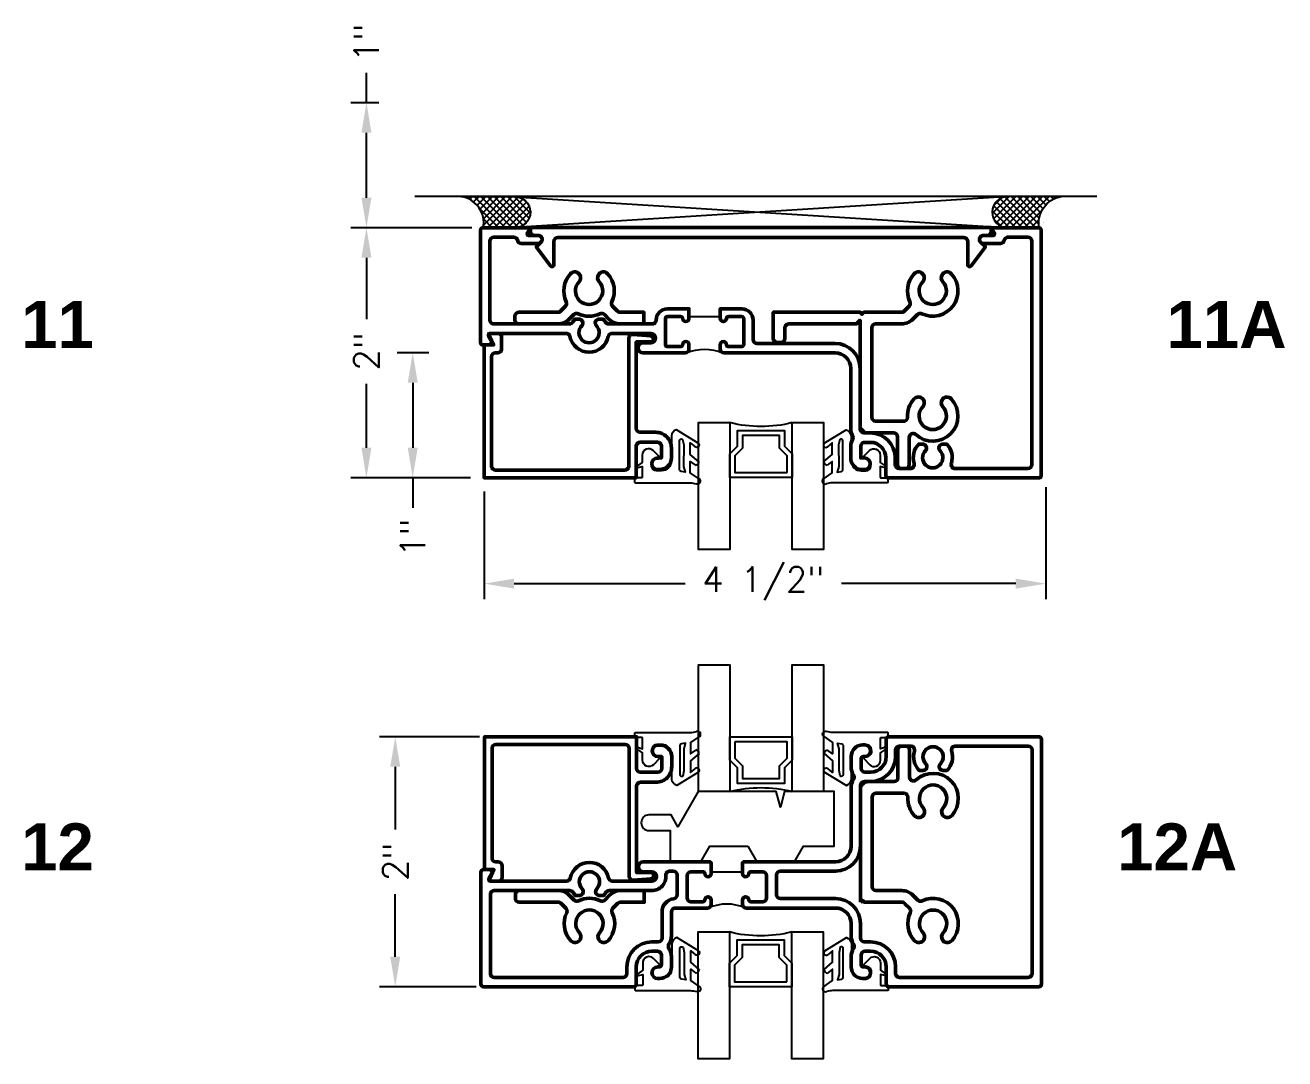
# Model space of a CAD drawing. Extents: x 0 to 152, y -15 to 75.
# Drawn here: x 21.304 to 23.824, y 4.626 to 6.692 of the extents above; entities that cross this region are included whole.
import ezdxf

# ---------------------------------------------------------------- set-up
doc = ezdxf.new("R2010")
doc.units = 0
doc.header["$MEASUREMENT"] = 0
doc.header["$PDMODE"] = 3
doc.layers.get('DEFPOINTS').update_dxf_attribs({"linetype": 'CONTINUOUS'})
for name, color, linetype in [('R-ANNO-DIMS', 3, 'CONTINUOUS'), ('R-ANNO-TEXT', 6, 'CONTINUOUS'), ('R-Det1', 4, 'CONTINUOUS'), ('R-Det2', 2, 'CONTINUOUS'), ('R-DET3', 5, 'CONTINUOUS'), ('R-OTLN', 1, 'CONTINUOUS'), ('R-PAT1', 5, 'CONTINUOUS')]:
    doc.layers.add(name, color=color, linetype=linetype)
doc.styles.get("Standard").update_dxf_attribs({"font": 'simplex'})
doc.styles.add('style1', font='arialbd.ttf')
doc.dimstyles.new('1-4size', dxfattribs={"dimtxt": 0.05, "dimasz": 0.06, "dimexe": 0.03125, "dimexo": 0.03125, "dimgap": 0.03125, "dimtad": 0, "dimdec": 5, "dimlfac": 4, "dimzin": 4, "dimdsep": 46, "dimlunit": 5, "dimtxsty": 'Standard', "dimcen": 0, "dimclrd": 256, "dimclre": 256, "dimclrt": 256, "dimadec": 0, "dimazin": 1, "dimtfac": 1, "dimtdec": 5, "dimtofl": 0, "dimtmove": 0, "dimatfit": 3, "dimfxl": 1, "dimfrac": 2, "dimtolj": 1, "dimtzin": 4, "dimarcsym": 0})
pattern_1 = [(45, (21.816033, 4.349726), (-0.006629126, 0.006629126), []), (135, (21.816033, 4.349726), (-0.006629126, -0.006629126), [])]

# ---------------------------------------------------------------- blocks, each defined once
blk = doc.blocks.new('*D101')
at = {"layer": 'DEFPOINTS', "color": 0}
for p in [(22.2444, 5.2697), (22.0442, 4.7699), (22.2373, 4.7699)]:
    blk.add_point(p, dxfattribs=at)
at = {"layer": 'R-ANNO-DIMS', "lineweight": -2}
for p, q in [((22.2131, 5.2697), (22.0129, 5.2697)), ((22.0442, 5.2097), (22.0442, 5.0844)), ((22.0442, 4.8299), (22.0442, 4.9552)), ((22.206, 4.7699), (22.0129, 4.7699))]:
    blk.add_line(p, q, dxfattribs=at)
at = {"layer": 'R-ANNO-DIMS'}
for points in [[(22.0342, 5.2097), (22.0542, 5.2097), (22.0442, 5.2697)], [(22.0342, 4.8299), (22.0542, 4.8299), (22.0442, 4.7699)]]:
    blk.add_solid(points, dxfattribs=at)
at = {"layer": 'R-ANNO-DIMS', "insert": (22.0442, 5.0198), "char_height": 0.05, "attachment_point": 5, "rotation": 90}
blk.add_mtext('\\A1;2"', dxfattribs=at)
blk = doc.blocks.new('*D96')
at = {"layer": 'DEFPOINTS', "color": 0}
for p in [(23.3455, 5.8004), (22.2221, 5.7913), (23.3455, 5.5759)]:
    blk.add_point(p, dxfattribs=at)
at = {"layer": 'R-ANNO-DIMS', "lineweight": -2}
for p, q in [((22.2221, 5.7601), (22.2221, 5.5446)), ((23.3455, 5.7691), (23.3455, 5.5446)), ((22.2821, 5.5759), (22.6244, 5.5759)), ((23.2855, 5.5759), (22.9369, 5.5759))]:
    blk.add_line(p, q, dxfattribs=at)
at = {"layer": 'R-ANNO-DIMS'}
for points in [[(22.2821, 5.5859), (22.2821, 5.5659), (22.2221, 5.5759)], [(23.2855, 5.5859), (23.2855, 5.5659), (23.3455, 5.5759)]]:
    blk.add_solid(points, dxfattribs=at)
at = {"layer": 'R-ANNO-DIMS', "insert": (22.7806, 5.5759), "char_height": 0.05, "attachment_point": 5}
blk.add_mtext('\\A1;4 1/2"', dxfattribs=at)
blk = doc.blocks.new('*D97')
at = {"layer": 'DEFPOINTS', "color": 0}
for p in [(21.9866, 6.2875), (22.2289, 6.2875), (22.2259, 5.7875)]:
    blk.add_point(p, dxfattribs=at)
at = {"layer": 'R-ANNO-DIMS', "lineweight": -2}
for p, q in [((22.1976, 6.2875), (21.9553, 6.2875)), ((21.9866, 6.2275), (21.9866, 6.1048)), ((21.9866, 5.8475), (21.9866, 5.9756)), ((22.1946, 5.7875), (21.9553, 5.7875))]:
    blk.add_line(p, q, dxfattribs=at)
at = {"layer": 'R-ANNO-DIMS'}
for points in [[(21.9766, 6.2275), (21.9966, 6.2275), (21.9866, 6.2875)], [(21.9766, 5.8475), (21.9966, 5.8475), (21.9866, 5.7875)]]:
    blk.add_solid(points, dxfattribs=at)
at = {"layer": 'R-ANNO-DIMS', "insert": (21.9866, 6.0402), "char_height": 0.05, "attachment_point": 5, "rotation": 90}
blk.add_mtext('\\A1;2"', dxfattribs=at)
blk = doc.blocks.new('*D98')
at = {"layer": 'DEFPOINTS', "color": 0}
for p in [(22.1429, 6.0375), (22.0792, 5.7875), (22.2259, 5.7875)]:
    blk.add_point(p, dxfattribs=at)
at = {"layer": 'R-ANNO-DIMS', "lineweight": -2}
for p, q in [((22.1117, 6.0375), (22.048, 6.0375)), ((22.0792, 5.9775), (22.0792, 5.8475)), ((22.1946, 5.7875), (22.048, 5.7875)), ((22.0792, 5.7875), (22.0792, 5.7275))]:
    blk.add_line(p, q, dxfattribs=at)
at = {"layer": 'R-ANNO-DIMS'}
for points in [[(22.0692, 5.9775), (22.0892, 5.9775), (22.0792, 6.0375)], [(22.0692, 5.8475), (22.0892, 5.8475), (22.0792, 5.7875)]]:
    blk.add_solid(points, dxfattribs=at)
at = {"layer": 'R-ANNO-DIMS', "insert": (22.0792, 5.6677), "char_height": 0.05, "attachment_point": 5, "rotation": 90}
blk.add_mtext('\\A1;1"', dxfattribs=at)
blk = doc.blocks.new('*D99')
at = {"layer": 'DEFPOINTS', "color": 0}
for p in [(21.9866, 6.5375), (22.0427, 6.5375), (22.2289, 6.2875)]:
    blk.add_point(p, dxfattribs=at)
at = {"layer": 'R-ANNO-DIMS', "lineweight": -2}
for p, q in [((21.9866, 6.5375), (21.9866, 6.5975)), ((22.0114, 6.5375), (21.9553, 6.5375)), ((21.9866, 6.3475), (21.9866, 6.4775)), ((22.1976, 6.2875), (21.9553, 6.2875))]:
    blk.add_line(p, q, dxfattribs=at)
at = {"layer": 'R-ANNO-DIMS'}
for points in [[(21.9766, 6.4775), (21.9966, 6.4775), (21.9866, 6.5375)], [(21.9766, 6.3475), (21.9966, 6.3475), (21.9866, 6.2875)]]:
    blk.add_solid(points, dxfattribs=at)
at = {"layer": 'R-ANNO-DIMS', "insert": (21.9866, 6.6573), "char_height": 0.05, "attachment_point": 5, "rotation": 90}
blk.add_mtext('\\A1;1"', dxfattribs=at)
blk = doc.blocks.new('P2728 compress')
at = {"layer": 'R-Det2'}
blk.add_lwpolyline([(176.266, 42.927), (176.372, 42.753, -0.301952), (176.324, 42.713), (176.124, 42.713, 0.414214), (176.044, 42.633), (176.044, 42.594, 0.388879), (176.081, 42.554), (176.097, 42.553, 0.440011), (176.14, 42.593), (176.14, 42.607, -0.668179), (176.157, 42.614), (176.206, 42.566, -0.668179), (176.17, 42.48), (176.111, 42.48), (176.083, 42.441, -0.836323), (176.069, 42.447), (176.078, 42.48), (175.994, 42.48, 0.414214), (175.988, 42.474), (175.988, 42.424, -0.414214), (175.982, 42.418), (175.954, 42.418, -0.414214), (175.948, 42.424), (175.948, 42.862, 0.083245), (175.94, 42.911), (175.94, 42.911)], format="xyb", dxfattribs=at)
for points in [[(175.978, 42.937), (176.028, 42.864), (176.119, 42.864), (176.088, 42.905)], [(176.117, 42.931), (176.175, 42.864), (176.267, 42.864), (176.235, 42.902)]]:
    blk.add_lwpolyline(points, dxfattribs=at)
at = {"layer": 'R-Det2', "lineweight": 25}
blk.add_lwpolyline([(176.039, 42.79, 0.372312), (176.054, 42.778), (176.284, 42.778, 0.668179), (176.295, 42.803), (176.252, 42.812), (176.078, 42.811), (176.034, 42.824)], format="xyb", close=True, dxfattribs=at)
at = {"layer": 'R-Det2', "ltscale": 0.1}
for centre, radius, start, end in [((175.962, 42.92), 0.0237, 22.2345, 202.2345), ((176.117, 42.901), 0.0297, 90, 171.5397), ((176.251, 42.914), 0.0199, 40.2978, 220.2978)]:
    blk.add_arc(centre, radius, start, end, dxfattribs=at)

msp = doc.modelspace()

# ---------------------------------------------------------------- hatches: boundary and pattern name
at = {"layer": 'R-PAT1'}
h = msp.add_hatch(dxfattribs=at)
h.set_pattern_fill('ANSI37', color=256, scale=0.075, style=0)
h.set_pattern_definition(pattern_1)
edge = h.paths.add_edge_path()
edge.add_line((22.1758988, 6.3499448), (22.2830597, 6.3499448))
edge.add_arc((22.2830597, 6.3185009), 0.0314439, -87.4627237, 89.9999926, ccw=False)
edge.add_line((22.2844517, 6.2870878), (22.220404, 6.287479))
edge.add_arc((22.1677796, 6.2970728), 0.0534918, 349.6680991, 441.2696477)
h = msp.add_hatch(dxfattribs=at)
h.set_pattern_fill('ANSI37', color=256, scale=0.075, style=0)
h.set_pattern_definition(pattern_1)
edge = h.paths.add_edge_path()
edge.add_line((23.3770249, 6.3498787), (23.2698641, 6.3498787))
edge.add_arc((23.2698641, 6.3184348), 0.0314439, 90.0000074, 267.4627237)
edge.add_line((23.2684721, 6.2870217), (23.3325197, 6.287413))
edge.add_arc((23.3851442, 6.2970067), 0.0534918, 98.7303523, 190.3319009, ccw=False)

# ---------------------------------------------------------------- linework, layer by layer
at = {"layer": 'R-Det1', "color": 5}
msp.add_line((22.0837298, 6.3507256), (23.4477298, 6.3507256), dxfattribs=at)
at = {"layer": 'R-Det1', "lineweight": 50}
for points in [[(22.7755197, 6.2676627), (22.3692697, 6.2676627, 0.414213562), (22.3615197, 6.2599127), (22.3615197, 6.2134127, -0.722145632), (22.3547614, 6.2111737), (22.3262697, 6.2494523), (22.3357499, 6.2589326, 0.668184624), (22.3302699, 6.2721627), (22.3222697, 6.2721627, -0.414216407), (22.3145197, 6.2799127), (22.3145197, 6.2876627), (22.7755197, 6.2876627), (23.2365197, 6.2876627), (23.2365197, 6.2799127, -0.414216407), (23.2287697, 6.2721627), (23.2207695, 6.2721627, 0.668184624), (23.2152895, 6.2589326), (23.2247697, 6.2494523), (23.196278, 6.2111737, -0.722145632), (23.1895197, 6.2134127), (23.1895197, 6.2599127, 0.414213562), (23.1817697, 6.2676627)], [(22.5653805, 5.8785377, -0.4144), (22.5966305, 5.8472877), (22.5966305, 5.8272877, -0.413978903), (22.5733805, 5.8040377), (22.5692555, 5.8040377, -1), (22.5692555, 5.8272877), (22.5766305, 5.8272877), (22.5766305, 5.8507877, 0.412903226), (22.5688805, 5.8585377), (22.5341305, 5.8585377, 0.412903226), (22.5263805, 5.8507877), (22.5263805, 5.7875377), (22.2221055, 5.7875377), (22.2221055, 6.0530377), (22.2408555, 6.0530377), (22.2327055, 6.0706377, -0.54845844), (22.2363555, 6.0762877), (22.2496055, 6.0762877, -0.413333333), (22.2571055, 6.0687877), (22.2571055, 6.0530377), (22.2571055, 6.0452877, -0.412903226), (22.2493555, 6.0375377), (22.2446055, 6.0375377, 0.413333333), (22.2371055, 6.0300377), (22.2371055, 5.8107877, 0.412903226), (22.2448555, 5.8030377), (22.5036305, 5.8030377, 0.412903226), (22.5113805, 5.8107877), (22.5113805, 6.0665877, -0.437927019), (22.5197555, 6.0743127), (22.5548305, 6.0715127, -0.963981017), (22.5543555, 6.0590377), (22.5263805, 6.0590377), (22.5263805, 5.8862877, 0.412903226), (22.5341305, 5.8785377), (22.5653805, 5.8785377)], [(22.5660966, 5.1787487, 0.4144), (22.5973466, 5.2099987), (22.5973466, 5.2299987, 0.413978903), (22.5740966, 5.2532487), (22.5699716, 5.2532487, 1), (22.5699716, 5.2299987), (22.5773466, 5.2299987), (22.5773466, 5.2064987, -0.412903226), (22.5695966, 5.1987487), (22.5348466, 5.1987487, -0.412903226), (22.5270966, 5.2064987), (22.5270966, 5.2697487), (22.2228216, 5.2697487), (22.2228216, 5.0042487), (22.2415716, 5.0042487), (22.2334216, 4.9866487, 0.54845844), (22.2370716, 4.9809987), (22.2503216, 4.9809987, 0.413333333), (22.2578216, 4.9884987), (22.2578216, 5.0042487), (22.2578216, 5.0119987, 0.412903226), (22.2500716, 5.0197487), (22.2453216, 5.0197487, -0.413333333), (22.2378216, 5.0272487), (22.2378216, 5.2464987, -0.412903226), (22.2455716, 5.2542487), (22.5043466, 5.2542487, -0.412903226), (22.5120966, 5.2464987), (22.5120966, 4.9906987, 0.437927019), (22.5204716, 4.9829737), (22.5555466, 4.9857737, 0.963981017), (22.5550716, 4.9982487), (22.5270966, 4.9982487), (22.5270966, 5.1709987, -0.412903226), (22.5348466, 5.1787487), (22.5660966, 5.1787487)]]:
    msp.add_lwpolyline(points, format="xyb", close=True, dxfattribs=at)
at = {"layer": 'R-Det2', "color": 2, "linetype": 'Continuous'}
for p, q in [((22.6552686, 5.0198734), (22.5940948, 5.0198734)), ((22.7677686, 5.0198734), (22.8426921, 5.0198734))]:
    msp.add_line(p, q, dxfattribs=at)
at = {"layer": 'R-Det2'}
for points in [[(22.838571, 5.8977736), (22.901071, 5.8977736), (22.901071, 5.6442526), (22.838571, 5.6442526), (22.838571, 5.7882736), (22.713571, 5.7882736), (22.713571, 5.6442526), (22.651071, 5.6442526), (22.651071, 5.8977736), (22.713571, 5.8977736), (22.713571, 5.7882736), (22.713571, 5.8352736), (22.729071, 5.8507736), (22.729071, 5.8820236), (22.823071, 5.8820236), (22.823071, 5.8507736), (22.838571, 5.8352736), (22.838571, 5.7882736), (22.838571, 5.8977736, -0.123310184), (22.713571, 5.8977736, 0.875557935)], [(22.7135711, 5.1603736), (22.6510711, 5.1603737), (22.6510711, 5.4138946), (22.7135711, 5.4138946), (22.7135711, 5.2698737), (22.8385711, 5.2698737), (22.8385711, 5.4138946), (22.9010711, 5.4138946), (22.9010711, 5.1603737), (22.8385711, 5.1603737), (22.8385711, 5.2698737), (22.8385711, 5.2228737), (22.8230711, 5.2073737), (22.8230711, 5.1761237), (22.7290711, 5.1761237), (22.7290711, 5.2073737), (22.7135711, 5.2228737), (22.7135711, 5.2698737), (22.7135711, 5.1603737, -0.123310184), (22.8385711, 5.1603737, 0.875557935)], [(22.8376585, 4.8794198), (22.9001585, 4.8794198), (22.9001585, 4.6258989), (22.8376585, 4.6258989), (22.8376585, 4.7699198), (22.7126585, 4.7699198), (22.7126585, 4.6258989), (22.6501585, 4.6258989), (22.6501585, 4.8794198), (22.7126585, 4.8794198), (22.7126585, 4.7699198), (22.7126585, 4.8169198), (22.7281585, 4.8324198), (22.7281585, 4.8636698), (22.8221585, 4.8636698), (22.8221585, 4.8324198), (22.8376585, 4.8169198), (22.8376585, 4.7699198), (22.8376585, 4.8794198, -0.123310184), (22.7126585, 4.8794198, 0.875557935)]]:
    msp.add_lwpolyline(points, format="xyb", dxfattribs=at)
for points in [[(22.828571, 5.7982736), (22.828571, 5.8311314), (22.813071, 5.8466314), (22.813071, 5.8720236), (22.739071, 5.8720236), (22.739071, 5.8466314), (22.723571, 5.8311314), (22.723571, 5.7982736), (22.828571, 5.7982736)], [(22.7235711, 5.2598737), (22.7235711, 5.2270158), (22.7390711, 5.2115158), (22.7390711, 5.1861237), (22.8130711, 5.1861237), (22.8130711, 5.2115158), (22.8285711, 5.2270158), (22.8285711, 5.2598737), (22.7235711, 5.2598737)], [(22.8276585, 4.7799198), (22.8276585, 4.8127777), (22.8121585, 4.8282777), (22.8121585, 4.8536698), (22.7381585, 4.8536698), (22.7381585, 4.8282777), (22.7226585, 4.8127777), (22.7226585, 4.7799198), (22.8276585, 4.7799198)]]:
    msp.add_lwpolyline(points, dxfattribs=at)
msp.add_lwpolyline([(22.7497264, 5.0511234), (22.7677686, 5.0198734), (22.8426921, 5.0198734), (22.8607343, 5.0511234), (22.9222198, 5.0511234), (22.9222198, 5.1603737), (22.823142, 5.1603737), (22.8147686, 5.1291237), (22.8063952, 5.1603737), (22.6503605, 5.1603737), (22.6096934, 5.0899362), (22.5961617, 5.1133737), (22.5517881, 5.1133737, 0.414213562), (22.5362881, 5.0978737), (22.5362881, 5.0976237, 0.414213562), (22.5517881, 5.0821237), (22.5940948, 5.0821237), (22.5940948, 5.0198734), (22.6552686, 5.0198734), (22.6733108, 5.0511234)], format="xyb", close=True, dxfattribs=at)
at = {"layer": 'R-DET3'}
for p, q in [((22.2737697, 6.349913), (23.2737697, 6.287413)), ((23.2737697, 6.349913), (22.2737697, 6.287413))]:
    msp.add_line(p, q, dxfattribs=at)
at = {"layer": 'R-DET3', "lineweight": 50}
for points in [[(22.2837682, 6.1029102), (22.2837682, 6.1106602, -0.414213562), (22.2915182, 6.1184102), (22.3696151, 6.1184102, 0.198912367), (22.3750951, 6.1206801), (22.3849543, 6.1305393, 0.318046065), (22.3864651, 6.1393647, -0.306554229), (22.3948455, 6.1953454, -0.506230383), (22.4134701, 6.1932892, -0.327818123), (22.4119597, 6.1796079, 2.278081172), (22.4520767, 6.1796079, -0.327818123), (22.4505663, 6.1932892, -0.506230383), (22.4691909, 6.1953454, -0.306554229), (22.4775713, 6.1393647, 0.318046065), (22.4790821, 6.1305393), (22.4889388, 6.1206826, 0.198912367), (22.4944188, 6.1184127), (22.5416157, 6.1184127), (22.5416157, 6.0951627), (22.4945224, 6.0951627, -0.198912367), (22.4724253, 6.1043156), (22.4626418, 6.1140991, 0.318046065), (22.4538165, 6.1156098, -0.226939718), (22.4102199, 6.1156098, 0.318046065), (22.4013946, 6.1140991), (22.3916086, 6.1043131, -0.198912367), (22.3695115, 6.0951602), (22.2915182, 6.0951602, -0.414213562)], [(22.9975192, 5.9082468, 0.414213562), (23.0052692, 5.9004968), (23.0613412, 5.9004968, 0.428959716), (23.0690815, 5.9086348, -0.201044496), (23.0823455, 5.9453454, -0.061644757), (23.0845219, 5.9471941, -0.431131542), (23.1009701, 5.9432892, -0.327818123), (23.0994597, 5.9296079, 2.278081172), (23.1395767, 5.9296079, -0.327818123), (23.1380663, 5.9432892, -0.506230383), (23.1566909, 5.9453454, -0.956981471), (23.0854903, 5.8738487, 0.651659058), (23.0725182, 5.8681223), (23.0725182, 5.813913, -0.414213562), (23.0647682, 5.806163), (23.0570182, 5.806163, -0.414213562), (23.0492682, 5.813913), (23.0492682, 5.8694968, 0.414213562), (23.0415182, 5.8772468), (22.9897692, 5.8772468, -0.414213562), (22.9742692, 5.8927468), (22.9742692, 6.1026724), (22.9667595, 6.0951627), (22.8314907, 6.0951627, 0.414213562), (22.8237407, 6.0874127), (22.8237407, 6.0659127, -0.414213562), (22.8159907, 6.0581627), (22.8082407, 6.0581627, -0.414213562), (22.8004907, 6.0659127), (22.8004907, 6.1184127), (22.9742621, 6.1184127), (22.9780121, 6.1146627), (22.9817621, 6.1184127), (23.0571176, 6.1184127, 0.198912367), (23.0625976, 6.1206826), (23.0724543, 6.1305393, 0.318046065), (23.0739651, 6.1393647, -0.306554229), (23.0823455, 6.1953454, -0.506230383), (23.1009701, 6.1932892, -0.327818123), (23.0994597, 6.1796079, 2.278081172), (23.1395767, 6.1796079, -0.327818123), (23.1380663, 6.1932892, -0.506230383), (23.1566909, 6.1953454, -0.825601817), (23.0977199, 6.1156098, 0.318046065), (23.0888946, 6.1140991), (23.0790379, 6.1042424, -0.198912367), (23.0571176, 6.0951627), (23.0052692, 6.0951627, 0.414213562), (22.9975192, 6.0874127)], [(22.2844843, 4.9544987), (22.2844843, 4.9467487, 0.414213562), (22.2922343, 4.9389987), (22.3703312, 4.9389987, -0.198912367), (22.3758112, 4.9367287), (22.3856704, 4.9268695, -0.318046065), (22.3871812, 4.9180442, 0.306554229), (22.3955616, 4.8620635, 0.506230383), (22.4141862, 4.8641197, 0.327818123), (22.4126757, 4.8778009, -2.278081172), (22.4527928, 4.8778009, 0.327818123), (22.4512824, 4.8641197, 0.506230383), (22.469907, 4.8620635, 0.306554229), (22.4782874, 4.9180442, -0.318046065), (22.4797981, 4.9268695), (22.4896548, 4.9367262, -0.198912367), (22.4951349, 4.9389962), (22.5423318, 4.9389962), (22.5423318, 4.9622462), (22.4952385, 4.9622462, 0.198912367), (22.4731414, 4.9530932), (22.4633579, 4.9433098, -0.318046065), (22.4545326, 4.941799, 0.226939718), (22.410936, 4.941799, -0.318046065), (22.4021107, 4.9433098), (22.3923247, 4.9530957, 0.198912367), (22.3702276, 4.9622487), (22.2922343, 4.9622487, 0.414213562)]]:
    msp.add_lwpolyline(points, format="xyb", close=True, dxfattribs=at)
msp.add_lwpolyline([(22.9749797, 4.9388737), (22.9787297, 4.9426237), (22.9824797, 4.9388737), (23.0578352, 4.9388737, -0.198912367), (23.0633152, 4.9366037), (23.0731719, 4.926747, -0.318046065), (23.0746827, 4.9179217, 0.306554229), (23.0830631, 4.861941, 0.506230383), (23.1016877, 4.8639972, 0.327818123), (23.1001772, 4.8776784, -2.278081172), (23.1402943, 4.8776784, 0.327818123), (23.1387839, 4.8639972, 0.506230383), (23.1574085, 4.861941, 0.825601817), (23.0984375, 4.9416765, -0.318046065), (23.0896122, 4.9431873), (23.0797555, 4.953044, 0.198912367), (23.0578352, 4.9621237), (23.0059868, 4.9621237, -0.414213562), (22.9982368, 4.9698737), (22.9982368, 5.1490395, -0.414213562), (23.0059868, 5.1567895), (23.0620588, 5.1567895, -0.428959716), (23.0697991, 5.1486515, 0.201044496), (23.0830631, 5.111941, 0.061644757), (23.0852395, 5.1100923, 0.431131542), (23.1016877, 5.1139972, 0.327818123), (23.1001772, 5.1276784, -2.278081172), (23.1402943, 5.1276784, 0.327818123), (23.1387839, 5.1139972, 0.506230383), (23.1574085, 5.111941, 0.956981471), (23.0862079, 5.1834376, -0.651659058), (23.0732358, 5.1891641), (23.0732358, 5.2433734, 0.414213562), (23.0654858, 5.2511234), (23.0577358, 5.2511234, 0.414213562), (23.0499858, 5.2433734), (23.0499858, 5.1877895, -0.414213562), (23.0422358, 5.1800395), (22.9904868, 5.1800395, 0.414213562), (22.9749868, 5.1645395), (22.9749868, 4.9388807)], format="xyb", dxfattribs=at)
at = {"layer": 'R-OTLN', "lineweight": 50}
for points in [[(22.6193657, 6.106163, 0.414213562), (22.6156157, 6.109913), (22.5886157, 6.109913, 0.414213562), (22.5848657, 6.106163), (22.5848657, 6.053663, 0.414213562), (22.5886157, 6.049913), (22.6156157, 6.049913, 0.414213562), (22.6193657, 6.053663, -0.414213562), (22.6256157, 6.059913, -0.414213562), (22.6318657, 6.053663), (22.6318657, 6.045163, -0.414213562), (22.6241157, 6.037413), (22.5398657, 6.037413, -0.414213562), (22.5298657, 6.047413, -0.414213562), (22.5398657, 6.057413), (22.5554283, 6.057413, 1), (22.5554283, 6.0762877), (22.4778665, 6.0762877, 0.357791189), (22.4702655, 6.07005, -0.820635671), (22.3937709, 6.07005, 0.357791189), (22.3861699, 6.0762877), (22.2342284, 6.0762877, 0.577364024), (22.2309807, 6.0706627), (22.2382697, 6.058038), (22.2332697, 6.0530377), (22.2187697, 6.0530377, -0.414213562), (22.2150197, 6.0567877), (22.2150197, 6.283663, -0.414213562), (22.2187697, 6.287413), (22.3106226, 6.287413, -0.577350269), (22.3125711, 6.284038), (22.308674, 6.277288, 0.577350269), (22.3119216, 6.271663), (22.3305197, 6.271663, -1), (22.3305197, 6.256163), (22.2964117, 6.256163, -0.358249069), (22.2888083, 6.262413, 0.358249069), (22.2812048, 6.268663), (22.2415197, 6.268663, 0.414213562), (22.2337697, 6.260913), (22.2337697, 6.1027877, 0.414213562), (22.2415197, 6.0950377), (22.3925989, 6.0950377, 0.256219646), (22.3991341, 6.0986219, -0.051617145), (22.4041248, 6.104913), (22.4117682, 6.104913, -0.675777174), (22.4174182, 6.0916879, 2.347602733), (22.4466182, 6.0916879, -0.675777174), (22.4522682, 6.104913), (22.4599116, 6.104913, -0.051617145), (22.4649023, 6.0986219, 0.256219646), (22.4714375, 6.0950377), (22.5583657, 6.0950377, 0.414213562), (22.5661157, 6.1027877), (22.5661157, 6.102913, -0.414213562), (22.5886157, 6.125413), (22.6318657, 6.125413), (22.6318657, 6.106163, -0.414213562), (22.6256157, 6.099913, -0.414213562)], [(22.7678657, 6.056163), (22.9242692, 6.056163, -0.414213562), (22.9742692, 6.006163), (22.9742692, 5.884913, 0.414213562), (22.9820192, 5.877163), (22.9945197, 5.877163, -0.414213562), (23.0445197, 5.827163), (23.0445197, 5.813913, 0.414213562), (23.0522697, 5.806163), (23.074836, 5.806163, 0.504614175), (23.0822432, 5.8161924, -0.27464271), (23.0916177, 5.854913), (23.0992739, 5.854913, -0.675179933), (23.1049107, 5.8416874, 2.346352149), (23.1341257, 5.8416873, -0.675213047), (23.1397624, 5.8549132), (23.1474186, 5.854913, -0.274643221), (23.1567932, 5.8161924, 0.504614175), (23.1642004, 5.806163), (23.3097697, 5.806163, 0.414213562), (23.3175197, 5.813913), (23.3175197, 6.260913, 0.414213562), (23.3097697, 6.268663), (23.2700846, 6.268663, 0.358249069), (23.2624811, 6.262413, -0.358249069), (23.2548777, 6.256163), (23.2207697, 6.256163, -1), (23.2207697, 6.271663), (23.2393678, 6.271663, 0.577350269), (23.2426154, 6.277288), (23.2387183, 6.284038, -0.577350269), (23.2406668, 6.287413), (23.3325197, 6.287413, -0.414213562), (23.3362697, 6.283663), (23.3362697, 5.791163, -0.414213562), (23.3325197, 5.787413), (23.0295197, 5.787413, -0.414213562), (23.0257697, 5.791163), (23.0257697, 5.827163, 0.414213562), (22.9945197, 5.858413), (22.9832694, 5.858413, 0.414213562), (22.9755194, 5.850663), (22.9755194, 5.8271632), (22.9828947, 5.8271632, -1), (22.9828947, 5.8039132), (22.9787697, 5.803913, -0.417789148), (22.9555195, 5.8271333), (22.9555192, 5.8507331), (22.95552, 5.8503628), (22.9555194, 5.850663), (22.9555192, 5.850663, -0.131652498), (22.9590695, 5.863913, 0.267949192), (22.9590695, 5.871663, -0.131652498), (22.9555192, 5.884913), (22.9555192, 6.006163, 0.414213562), (22.9242692, 6.037413), (22.7021157, 6.037413, -0.414213562), (22.6943657, 6.045163), (22.6943657, 6.053663, -0.414213562), (22.7006157, 6.059913, -0.414213562), (22.7068657, 6.053663, 0.414213562), (22.7106157, 6.049913), (22.7376157, 6.049913, 0.414213562), (22.7413657, 6.053663), (22.7413657, 6.106163, 0.414213562), (22.7376157, 6.109913), (22.7106157, 6.109913, 0.414213562), (22.7068657, 6.106163, -0.414213562), (22.7006157, 6.099913, -0.414213562), (22.6943657, 6.106163), (22.6943657, 6.125413), (22.7376157, 6.125413, -0.414213562), (22.7601157, 6.102913), (22.7601157, 6.063913, 0.414213562)], [(22.7388618, 4.9961234, 0.414213562), (22.7451118, 4.9898734, 0.414213562), (22.7513618, 4.9961234, -0.414213562), (22.7551118, 4.9998734), (22.7793618, 4.9998734, -0.414213562), (22.7871118, 4.9921234), (22.7871118, 4.9476234, -0.414213562), (22.7793618, 4.9398734), (22.7551118, 4.9398734, -0.414213562), (22.7513618, 4.9436234, 0.414213562), (22.7451118, 4.9498734, 0.414213562), (22.7388618, 4.9436234), (22.7388618, 4.9351234, 0.414213562), (22.7466118, 4.9273734), (22.9249855, 4.9273734, -0.414213562), (22.9562355, 4.8961234), (22.9562355, 4.871775, 0.14332406), (22.9611663, 4.8549268, -0.292659876), (22.9611663, 4.84657, 0.14332406), (22.9562355, 4.8297219), (22.9562355, 4.8096234, 0.414213245), (22.9794858, 4.7863732), (22.9851108, 4.7863734, 0.863711889), (22.9851108, 4.8096234), (22.9799854, 4.8096236, -0.414202682), (22.9762355, 4.8133736), (22.9762355, 4.8331234, -0.414213562), (22.9839855, 4.8408734), (22.9952358, 4.8408734, -0.414213562), (23.0264858, 4.8096234), (23.0264858, 4.7748734, 0.414213562), (23.0314858, 4.7698734), (23.3319858, 4.7698734, 0.414213562), (23.3369858, 4.7748734), (23.3369858, 5.2648734, 0.414213562), (23.3319858, 5.2698734), (23.0314858, 5.2698734, 0.414213562), (23.0264858, 5.2648734), (23.0264858, 5.2301234, -0.414213562), (22.9952358, 5.1988734), (22.9839855, 5.1988734, -0.414213562), (22.9762355, 5.2066234), (22.9762355, 5.2263732, -0.414213562), (22.9799855, 5.2301232), (22.9836108, 5.2301232, 1), (22.9836108, 5.2533732), (22.9794858, 5.2533734, 0.414219861), (22.9562355, 5.2301232), (22.9562355, 5.210025, 0.14332406), (22.9611663, 5.1931768, -0.292659876), (22.9611663, 5.18482, 0.14332406), (22.9562355, 5.1679719), (22.9562355, 5.0511234, -0.414213562), (22.9249855, 5.0198734), (22.7413618, 5.0198734), (22.7388618, 5.0173734)], [(23.0452358, 4.8096234, 0.414213562), (22.9952358, 4.8596234), (22.9827355, 4.8596234, -0.414213562), (22.9749855, 4.8673734), (22.9749855, 4.8961234, 0.414213562), (22.9249855, 4.9461234), (22.8148868, 4.9461234, -0.414213562), (22.8071368, 4.9538734), (22.8071368, 4.9933734, -0.414213562), (22.8148868, 5.0011234), (22.9249855, 5.0011234, 0.414213562), (22.9749855, 5.0511234), (22.9749855, 5.1723734, -0.414213562), (22.9827355, 5.1801234), (22.9952358, 5.1801234, 0.414213562), (23.0452358, 5.2301234), (23.0452358, 5.2433734, -0.414213562), (23.0529858, 5.2511234), (23.0755536, 5.2511234, -0.504614175), (23.0829608, 5.241094, 0.27464271), (23.0923353, 5.2023734), (23.1001423, 5.2023734, 0.662771717), (23.1057039, 5.2155207, -2.363944859), (23.1347677, 5.2155207, 0.662771717), (23.1403293, 5.2023734), (23.1481363, 5.2023734, 0.27464271), (23.1575108, 5.241094, -0.504614175), (23.164918, 5.2511234), (23.3104858, 5.2511234, -0.414213562), (23.3182358, 5.2433734), (23.3182358, 4.7963734, -0.414213562), (23.3104858, 4.7886234), (23.0529858, 4.7886234, -0.414213562), (23.0452358, 4.7963734)], [(22.6763618, 4.9961234), (22.6763618, 5.0173734), (22.6738618, 5.0198734), (22.5405818, 5.0198734, 0.414213562), (22.5305818, 5.0098734, 0.414213562), (22.5405818, 4.9998734), (22.5575818, 4.9998734, -0.414213562), (22.5668318, 4.9906234), (22.5668318, 4.9902487, -0.414213562), (22.5575818, 4.9809987), (22.4785826, 4.9809987, -0.357791189), (22.4709816, 4.9872363, 0.820635671), (22.394487, 4.9872363, -0.357791189), (22.386886, 4.9809987), (22.2349445, 4.9809987, -0.577364024), (22.2316968, 4.9866237), (22.2389858, 4.9992484), (22.2339858, 5.0042487), (22.2207358, 5.0042487, 0.414213562), (22.2157358, 4.9992487), (22.2157358, 4.7748734, 0.414213562), (22.2207358, 4.7698734), (22.5214858, 4.7698734, 0.414213562), (22.5264858, 4.7748734), (22.5264858, 4.8096234, -0.414213562), (22.5577358, 4.8408734), (22.568986, 4.8408734, -0.414213562), (22.576736, 4.8331234), (22.576736, 4.8133734, -0.414213562), (22.572986, 4.8096234), (22.5693608, 4.8096234, 1), (22.5693608, 4.7863734), (22.573486, 4.7863734, 0.414213562), (22.596736, 4.8096234), (22.596736, 4.8297219, 0.14332406), (22.5918052, 4.84657, -0.292659876), (22.5918052, 4.8549268, 0.14332406), (22.596736, 4.871775), (22.596736, 4.9196234, -0.414213562), (22.604486, 4.9273734), (22.6686118, 4.9273734, 0.414213562), (22.6763618, 4.9351234), (22.6763618, 4.9436234, 0.414213562), (22.6701118, 4.9498734, 0.414213562), (22.6638618, 4.9436234, -0.414213562), (22.6601118, 4.9398734), (22.6358618, 4.9398734, -0.414213562), (22.6281118, 4.9476234), (22.6281118, 4.9921234, -0.414213562), (22.6358618, 4.9998734), (22.6601118, 4.9998734, -0.414213562), (22.6638618, 4.9961234, 0.414213562), (22.6701118, 4.9898734, 0.414213562), (22.6763618, 4.9961234)], [(22.4473342, 4.9655985, 0.675777174), (22.4529843, 4.9523734), (22.4606277, 4.9523734, 0.051617145), (22.4656184, 4.9586645, -0.256219646), (22.4721536, 4.9622487), (22.5590818, 4.9622487), (22.5575818, 4.9622487, 0.440085375), (22.5854746, 4.992696, -0.440085375), (22.593195, 5.0011234), (22.6003868, 5.0011234, -0.414213562), (22.6081368, 4.9933734), (22.6081368, 4.9536272, -0.37949499), (22.6013144, 4.9459329, 0.37949499), (22.577986, 4.9196234), (22.577986, 4.8673734, -0.414213562), (22.570236, 4.8596234), (22.5577358, 4.8596234, 0.414213562), (22.5077358, 4.8096234), (22.5077358, 4.7963734, -0.414213562), (22.4999858, 4.7886234), (22.2422358, 4.7886234, -0.414213562), (22.2344858, 4.7963734), (22.2344858, 4.9544987, -0.414213562), (22.2422358, 4.9622487), (22.393315, 4.9622487, -0.256219646), (22.3998502, 4.9586645, 0.051617145), (22.4048409, 4.9523734), (22.4124843, 4.9523734, 0.675777174), (22.4181343, 4.9655985, -2.347602733)]]:
    msp.add_lwpolyline(points, format="xyb", close=True, dxfattribs=at)
at = {"layer": 'R-PAT1'}
for points in [[(22.1758988, 6.3499448), (22.2830597, 6.3499448, -0.978099587), (22.2844517, 6.2870878), (22.220404, 6.287479, 0.422424501), (22.1758988, 6.3499448, 1.18450733)], [(23.3770249, 6.3498787), (23.2698641, 6.3498787, 0.978099587), (23.2684721, 6.2870217), (23.3325197, 6.287413, -0.422424501), (23.3770249, 6.3498787, -1.18450733)]]:
    msp.add_lwpolyline(points, format="xyb", dxfattribs=at)
for points in [[(22.5848657, 6.1054222), (22.5848657, 6.0529222, 0.414213562), (22.5886157, 6.0491722), (22.6156157, 6.0491722, 0.414213562), (22.6193657, 6.0529222, -0.414213562), (22.6256157, 6.0591722, -0.414213562), (22.6318657, 6.0529222), (22.6318657, 6.0444222, -0.302607437), (22.6271009, 6.0372702, -0.200320513), (22.6991305, 6.0372702, -0.302607437), (22.6943657, 6.0444222), (22.6943657, 6.0529222, -0.414213562), (22.7006157, 6.0591722, -0.414213562), (22.7068657, 6.0529222, 0.414213562), (22.7106157, 6.0491722), (22.7376157, 6.0491722, 0.414213562), (22.7413657, 6.0529222), (22.7413657, 6.1054222, 0.414213562), (22.7376157, 6.1091722), (22.7106157, 6.1091722, 0.414213562), (22.7068657, 6.1054222, -0.414213562), (22.7006157, 6.0991722, -0.414213562), (22.6943657, 6.1054222), (22.6943657, 6.1091722), (22.6318657, 6.1091722), (22.6318657, 6.1054222, -0.414213562), (22.6256157, 6.0991722, -0.414213562), (22.6193657, 6.1054222, 0.414213562), (22.6156157, 6.1091722), (22.5886157, 6.1091722, 0.414213562)], [(22.7858618, 4.9961234), (22.7858618, 4.9436234, -0.414213562), (22.7821118, 4.9398734), (22.7551118, 4.9398734, -0.414213562), (22.7513618, 4.9436234, 0.414213562), (22.7451118, 4.9498734, 0.414213562), (22.7388618, 4.9436234), (22.7388618, 4.9351234, 0.302607437), (22.7436266, 4.9279714, 0.200320513), (22.671597, 4.9279714, 0.302607437), (22.6763618, 4.9351234), (22.6763618, 4.9436234, 0.414213562), (22.6701118, 4.9498734, 0.414213562), (22.6638618, 4.9436234, -0.414213562), (22.6601118, 4.9398734), (22.6331118, 4.9398734, -0.414213562), (22.6293618, 4.9436234), (22.6293618, 4.9961234, -0.414213562), (22.6331118, 4.9998734), (22.6601118, 4.9998734, -0.414213562), (22.6638618, 4.9961234, 0.414213562), (22.6701118, 4.9898734, 0.414213562), (22.6763618, 4.9961234), (22.6763618, 4.9998734), (22.7388618, 4.9998734), (22.7388618, 4.9961234, 0.414213562), (22.7451118, 4.9898734, 0.414213562), (22.7513618, 4.9961234, -0.414213562), (22.7551118, 4.9998734), (22.7821118, 4.9998734, -0.414213562)]]:
    msp.add_lwpolyline(points, format="xyb", close=True, dxfattribs=at)

# ---------------------------------------------------------------- block references
at = {"layer": 'R-PAT1', "yscale": 0.25, "zscale": 0.25}
for p, xscale, rotation in [((11.9184641, -38.2094687), -0.25, 270), ((33.6342969, -38.2094687), 0.25, 89.99999999999999), ((11.9191802, 49.2652551), 0.25, 270), ((33.635013, 49.2652551), -0.25, 90), ((11.9192796, -39.2248641), -0.25, 270), ((33.6351124, -39.2248641), 0.25, 89.99999999999999)]:
    msp.add_blockref('P2728 compress', p, dxfattribs=dict(at, xscale=xscale, rotation=rotation))

# ---------------------------------------------------------------- texts
at = {"layer": 'R-ANNO-TEXT', "char_height": 0.09375, "width": 7.44, "attachment_point": 1, "style": 'style1'}
for s, insert in [('{\\fArial|b1|i0|c0|p34;11}', (21.2956607, 6.1410906, 6.2106922)), ('{\\fArial|b1|i0|c0|p34;11A}', (23.5870904, 6.1410906, 6.2106922)), ('{\\fArial|b1|i0|c0|p34;12}', (21.2956607, 5.0966342, 6.2106922)), ('{\\fArial|b1|i0|c0|p34;12A}', (23.4883634, 5.0966342, 6.2106922))]:
    msp.add_mtext(s, dxfattribs=dict(at, insert=insert))

# ---------------------------------------------------------------- dimensions: what is measured, and where the dimension line sits
at = {"layer": 'R-ANNO-DIMS'}
for base, p1, p2, picture, middle in [((21.9865627, 6.5375055), (22.2288867, 6.2875055), (22.042684, 6.5375055), '*D99', (21.9865627, 6.6573269)), ((22.0792137, 5.7875377), (22.1429492, 6.0375485), (22.2258555, 5.7875377), '*D98', (22.0792137, 5.6677163))]:
    dim = msp.add_linear_dim(base=base, p1=p1, p2=p2, angle=90, dimstyle='1-4size', override={"dimpost": '"'}, dxfattribs=at)
    dim.commit()
    dim.dimension.update_dxf_attribs({"geometry": picture, "text_midpoint": middle})
for base, p1, p2, picture, middle in [((21.9865627, 6.2875055), (22.2258555, 5.7875377), (22.2288867, 6.2875055), '*D97', (21.9865627, 6.0401828)), ((22.0441847, 4.7698734), (22.2443715, 5.2697487), (22.2372857, 4.7698734), '*D101', (22.0441847, 5.019811))]:
    dim = msp.add_linear_dim(base=base, p1=p1, p2=p2, angle=90, dimstyle='1-4size', override={"dimpost": '"'}, dxfattribs=at)
    dim.commit()
    dim.dimension.update_dxf_attribs({"geometry": picture, "text_midpoint": middle, "dimtype": 160})
dim = msp.add_linear_dim(base=(23.345548, 5.5758748), p1=(22.2221055, 5.7913106), p2=(23.345548, 5.8003923), dimstyle='1-4size', override={"dimpost": '"'}, dxfattribs=at)
dim.commit()
dim.dimension.update_dxf_attribs({"geometry": '*D96', "text_midpoint": (22.7806334, 5.5758748), "dimtype": 160})

doc.saveas('drawing.dxf')
